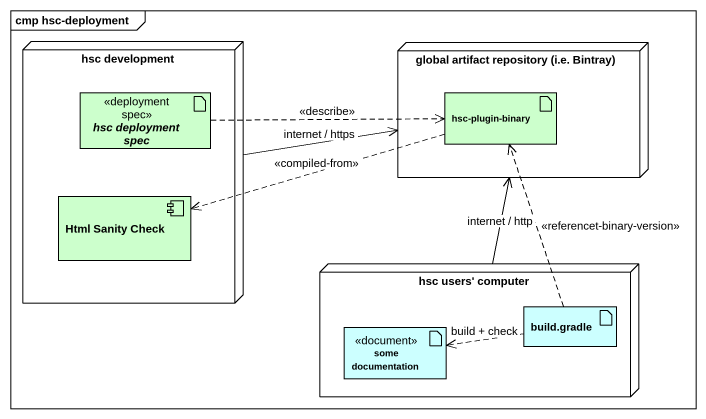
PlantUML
@startuml
mainframe cmp hsc-deployment
node "hsc development" as hsc_development {
  artifact "hsc deployment spec" as hsc_deployment_spec <<deployment spec>> #CCFFCC
  component "Html Sanity Check" as Html_Sanity_Check #CCFFCC
}
node "global artifact repository (i.e. Bintray)" as global_artifact_repository {
  artifact "hsc-plugin-binary" as hsc_plugin_binary #CCFFCC
}
node "hsc users' computer" as hsc_users_computer {
  artifact "some documentation" as some_documentation <<document>> #CCFFFF
  artifact "build.gradle" as build_gradle #CCFFFF
}
hsc_development -right-> global_artifact_repository : internet / https
hsc_deployment_spec .right.> hsc_plugin_binary : <<describe>>
hsc_plugin_binary .left.> Html_Sanity_Check : <<compiled-from>>
hsc_users_computer -up-> global_artifact_repository : internet / http
build_gradle .up.> hsc_plugin_binary : <<referencet-binary-version>>
build_gradle .left.> some_documentation : build + check
@enduml
